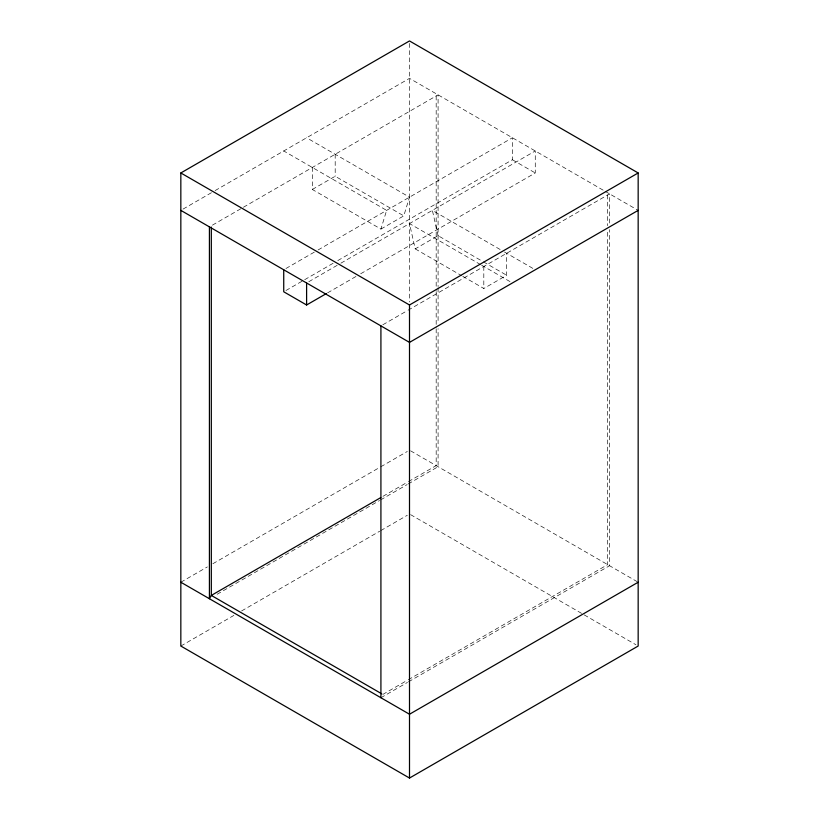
<?xml version="1.0" encoding="UTF-8"?>
<svg xmlns="http://www.w3.org/2000/svg" width="819" height="819" viewBox="0 0 819 819"><rect width="100%" height="100%" fill="white"/><g stroke="black" fill="none" stroke-linecap="round" stroke-linejoin="round"><path stroke-width="0.61" stroke-dasharray="4.09 3.07" d="M312.315 167.465L312.315 189.465L380.917 229.074L386.629 210.37L283.732 150.962M380.917 229.074L403.787 215.868L409.5 197.174L306.603 137.766M183.047 209.091L214.035 191.206M215.141 190.571L409.5 78.358L604.115 190.714M212.428 225.143L438.083 94.861L438.083 286.537M312.315 189.465L335.186 176.269L403.787 215.868M285.954 268.499L316.933 250.614M318.038 249.979L512.397 137.766L512.397 159.766L336.763 261.169M285.944 290.51L303.624 280.303M304.719 279.668L335.657 261.804M308.814 281.705L339.793 263.82M340.899 263.175L535.268 150.962L535.268 172.963L359.623 274.375M327.59 292.864L358.517 275.01M480.538 264.588L409.5 223.577L415.213 248.874L438.083 235.677L482.34 261.23M382.821 324.785L406.971 310.841M408.067 310.206L609.582 193.868L609.582 224.539M462.796 276.341L483.814 288.483L506.685 275.276L506.685 253.276M180.835 582.227L207.35 566.922M212.868 563.728L379.678 467.424M380.784 466.789L407.289 451.484M383.016 496.304L407.381 482.237M408.486 481.592L436.179 465.612L436.179 328.747M217.158 594.266L379.535 500.511M380.64 499.877L407.156 484.572M408.261 483.927L438.083 466.707L438.083 328.706M180.835 646.037L233.865 615.417M241.595 610.954L379.678 531.234M380.784 530.599L407.289 515.294M382.821 694.44L407.186 680.374M408.302 679.729L607.678 564.619L607.678 230.784M380.917 697.737L407.432 682.432M408.538 681.797L609.582 565.724L609.582 229.648M605.21 191.349L638.165 210.37M512.397 159.766L535.268 172.963M500.122 249.488L432.371 210.37L438.083 235.677M504.494 252.017L535.268 269.779M483.445 261.865L506.685 275.276M481.633 265.213L510.196 281.716M415.213 248.874L461.691 275.706M410.595 450.839L637.059 581.592M410.606 514.649L635.953 644.758M607.678 194.973L607.678 225.665M483.814 266.482L483.814 288.483M438.083 287.807L438.083 323.587M436.179 95.956L436.179 290.376M436.179 291.656L436.179 327.467M409.5 43.448L409.5 301.976M335.186 154.269L335.186 176.269"/><path stroke-width="1.23" d="M180.835 172.963L409.5 40.95L638.165 172.963L638.165 646.037L409.5 778.05L180.835 646.037L180.835 172.963L409.5 304.985L638.165 172.963M283.732 269.779L283.732 291.779L306.603 304.985L326.484 293.509M638.165 210.37L409.5 342.393L180.835 210.37M380.794 497.583L211.322 595.423L209.418 598.73L209.418 226.873M638.165 582.227L409.5 714.24L180.835 582.227M381.715 693.795L211.322 595.423L211.322 227.058M409.5 304.985L409.5 778.05M380.917 325.89L380.917 697.737M306.603 282.985L306.603 304.985"/></g></svg>
